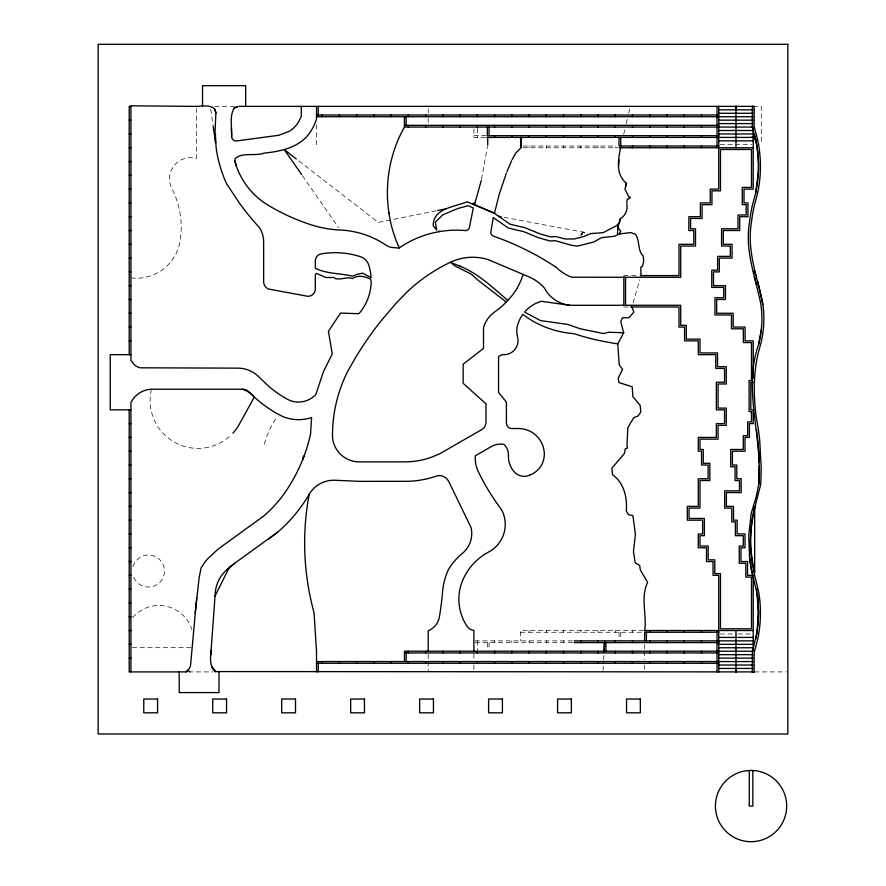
<?xml version="1.0" encoding="UTF-8"?>
<svg xmlns="http://www.w3.org/2000/svg" width="886" height="886" viewBox="0 0 886 886"><rect width="100%" height="100%" fill="white"/><g stroke="black" fill="none" stroke-linecap="round" stroke-linejoin="round"><path stroke-width="0.66" stroke-dasharray="4.43 3.32" d="M603.001 670.58L603.565 661.299M603.643 659.97L603.953 654.665M481.486 179.293L487.499 146.445M623.7 134.329L624.951 129.002M626.192 123.675L627.443 118.359M628.683 113.031L629.625 109.033M582.279 234.569L582.866 232.11L586.421 233.561M633.091 302.957L639.803 279.633M581.449 235.144L582.866 232.11L586.333 233.594M580.95 235.211L582.866 232.11L584.926 233.638M580.751 235.322L582.866 232.11L583.398 234.303M436.156 210.802L378.244 222.408L297.397 159.779M214.645 106.375L235.178 106.375M753.222 106.375L761.284 106.375L761.284 144.717M473.899 135.68L486.093 135.68M485.306 137.408L473.899 137.408L473.899 127.063M720.108 144.307L733.907 144.307M735.28 144.307L751.837 144.307M523.061 146.024L615.283 146.024L615.283 147.752M523.061 147.752L617.93 147.752M623.822 275.579L638.994 275.579M623.822 307.01L630.721 307.01M643.557 630.522L520.647 630.522L520.647 640.866M520.647 632.25L643.336 632.25M720.108 633.977L736.665 633.977M738.049 633.977L751.837 633.977M475.051 640.866L574.161 640.866M475.051 642.594L574.161 642.594M132.291 647.688L190.955 647.688M188.541 671.909L213.138 671.909M754.695 671.909L786.469 671.909M130.918 277.783L133.686 278.149A44.422 44.422 0 0 0 180.146 240.804A85.477 85.477 0 0 0 171.806 188.353A21.042 21.042 0 0 1 196.371 158.539L196.371 108.535M504.001 217.28L586.776 232.841M302.403 175.672L338.64 227.757M210.702 109.155L213.238 126.687M644.687 644.465L644.687 649.947M644.687 651.321L644.687 659.561M644.687 665.043L644.687 670.536M632.526 630.522L632.526 632.25M620.743 632.25L620.743 640.866M619.026 632.25L619.026 639.637M615.283 630.522L615.283 632.25M598.039 146.024L598.039 147.752M598.039 630.522L598.039 632.25M580.795 146.024L580.795 147.752M580.795 630.522L580.795 632.25M563.551 146.024L563.551 147.752M563.551 630.522L563.551 632.25M563.551 640.866L563.551 642.594M546.319 146.024L546.319 147.752M546.319 630.522L546.319 632.25M546.319 640.866L546.319 642.594M529.075 146.024L529.075 147.752M529.075 630.522L529.075 632.25M529.075 640.866L529.075 642.594M511.831 640.866L511.831 642.594M494.587 640.866L494.587 642.594M489.061 642.594L489.061 649.981M487.344 642.594L487.344 649.981M477.344 128.293L477.344 137.408M477.344 640.866L477.344 649.981M473.899 653.979L473.899 659.494M473.899 665.009L473.899 670.525M428.204 108.956L428.204 112.832M428.204 118.004L428.204 124.472M428.204 654.078L428.204 660.269M428.204 661.565L428.204 670.613M316.512 124.815L316.512 147.752M151.008 389.231L151.008 391.523A47.789 47.789 0 0 0 230.98 435.115M132.634 617.597A34.576 34.576 0 0 1 191.808 629.392M264.36 444.119A86.54 86.54 0 0 1 277.063 416.808M133.011 566.719A16.026 16.026 0 0 1 157.509 557.815A16.026 16.026 0 0 1 158.051 583.874A16.026 16.026 0 0 1 133.21 576.011"/><path stroke-width="1.33" d="M759.247 468.029L758.693 484.564L756.256 496.636L751.206 513.404L748.748 535.399L749.567 557.527L751.206 568.48L756.932 593.077L758.482 612.902L756.932 632.726L752.303 652.018L752.303 672.275L754.163 672.275L754.163 652.561L757.619 639.659A128.758 128.758 0 0 0 758.848 592.767L754.252 573.53A147.231 147.231 0 0 1 751.505 557.305C747.518 532.475 754.617 508.354 760.642 484.664A256.752 256.752 0 0 0 761.196 468.029L759.734 440.309A256.84 256.84 0 0 0 756.411 418.358C753.111 394.093 753.089 368.687 760.443 345.141A103.64 103.64 0 0 0 762.868 304.496C757.596 277.229 746.422 250.461 751.505 222.065A147.231 147.231 0 0 1 754.252 205.84L757.619 193.226A128.736 128.736 0 0 0 757.619 139.722L754.163 126.809L754.163 106.741L752.303 106.741L752.303 127.362L755.714 140.121A126.798 126.798 0 0 1 755.714 192.827L752.347 205.452A148.937 148.937 0 0 0 749.567 221.854C744.462 250.395 755.57 277.318 760.93 304.706A101.779 101.779 0 0 1 758.549 344.676C744.318 385.144 758.914 426.941 759.247 468.029A255.057 255.057 0 0 1 758.693 484.564M617.498 234.015L617.996 224.202M604.119 652.018L604.75 641.409M215.874 113.308L214.999 132.335L216.195 148.117A127.573 127.573 0 0 0 226.473 183.48L238.755 202.185A275.103 275.103 0 0 0 258.623 226.727L259.631 227.824A26.403 26.403 0 0 1 263.64 241.789L263.64 281.759A7.83 7.83 0 0 0 268.558 289.035L307.929 296.334A7.298 7.298 0 0 0 315.327 289.035L315.327 274.704L316.368 273.353L325.738 277.506L333.889 277.462L335.406 278.592C341.143 280.153 346.659 276.421 352.44 278.536C358.21 274.571 364.954 276.521 370.658 279.068L371.201 281.958A50.524 50.524 0 0 1 358.885 313.71L340.523 313.068L328.396 331.32L332.261 353.99L323.49 371.511L315.793 394.558A23.656 23.645 -79.2 0 1 286.953 399.054A112.865 112.81 -79.2 0 1 268.812 386.407L259.676 377.657A30.058 30.035 60.9 0 0 237.714 368.133L140.143 367.812A13.91 13.899 -90 0 1 134.007 364.478L130.918 360.225L130.918 105.822L196.371 106.375C202.185 106.187 215.774 103.596 215.874 113.308L214.722 109.255M618.627 165.516L619.026 159.801M210.835 653.979L215.309 592.136A34.211 34.177 76.1 0 1 227.126 569.543L234.901 563.086L277.639 532.198A148.671 148.671 0 0 0 306.822 498.209L309.148 494.366A28.507 28.496 -69.6 0 1 335.506 480.278L359.771 481.364L408.468 481.297A99.442 99.298 62.3 0 0 438.049 475.594A10.61 10.588 62.3 0 1 448.737 481.508L471.053 527.502A25.772 25.772 0 0 1 462.304 553.451A61.012 61.012 0 0 0 448.416 569.609A64.767 64.767 0 0 0 442.579 591.626A289.722 289.722 0 0 1 439.356 616.999A18.141 18.141 0 0 1 429.743 630.068L428.204 630.766L428.204 651.332M195.197 613.101L199.173 577.45L201.044 568.103A55.574 55.53 76.1 0 1 207.767 558.712L218.089 549.087L263.729 516.017A127.329 127.329 0 0 0 288.725 486.912L290.885 483.335A163.345 163.345 0 0 0 307.154 447.009A163.146 162.935 -79.2 0 0 310.543 434.162L311.617 417.472L309.336 418.236A41.288 41.265 -79.2 0 1 282.457 416.431L275.192 412.566A130.452 130.397 -79.2 0 1 251.967 394.868L248.002 391.036A9.713 9.713 0 0 0 242.365 389.231L150.897 389.231A23.745 23.734 90 0 0 139.069 393.251L135.802 395.898A23.734 23.723 -90 0 0 130.918 402.709L130.918 671.909M754.351 671.909L215.353 671.555A12.083 12.083 -90 0 1 212.009 667.202L211.167 664.566A32.328 32.295 76.1 0 1 210.702 655.108L211.101 650.357M196.692 597.795L190.545 665.375A12.083 12.072 -90 0 1 187.954 670.215L186.115 671.909L129.201 671.909L129.201 409.83M757.984 623.755L758.338 618.971A124.915 124.915 0 0 0 757.951 600.597L757.907 599.18A87.78 87.78 0 0 0 757.608 594.96M626.801 202.938L627.177 199.527L630.101 197.356L628.395 196.116L624.896 188.951L626.513 183.402C615.349 174.409 618.262 159.779 620.577 147.641M761.284 329.858L758.549 344.676M210.702 655.108L210.824 654.056M758.737 483.8L759.136 480.101A94.237 94.237 0 0 0 759.302 466.49L759.224 465.515M303.023 457.087L302.724 459.546L304.363 455.26M736.144 106.375L735.889 108.535L736.122 106.309M736.067 671.754L735.856 669.75L736.144 671.887M626.834 204.068C627.997 209.827 625.339 215.796 620.255 218.742L617.852 227.126L620.721 231.434L619.214 234.015L614.596 236.208L601.505 237.703L593.542 242.066L577.384 246.12L571.448 245.278L555.312 240.693L549.885 241.003L538.134 237.592L523.77 231.656L508.331 228.023L493.247 217.568L490.811 232.32A4.098 4.087 77.8 0 0 493.568 236.197A282.213 281.371 77.8 0 1 556.353 267.395M309.148 494.366L308.317 499.283A262.544 262.544 0 0 0 312.836 608.073L314.065 612.902L316.512 651.21L316.512 671.909M481.264 180.511L474.508 204.677L494.499 213.172L499.239 194.222L506.294 173.379M755.714 192.827L758.405 171.474A123.951 123.951 0 0 0 758.051 155.371M619.491 222.696L620.255 218.742M619.347 223.217L616.025 226.008L603.122 232.664L590.685 233.583L583.929 236.507L574.139 238.987L565.113 238.976L555.832 236.562L550.35 236.861L539.496 233.705L525.021 227.735L510.026 224.202L494.122 213.172L474.121 204.677L474.508 203.115L471.662 203.691M625.594 186.547L626.424 183.28M506.847 171.95L511.565 160.72M215.021 596.068L228.987 568.059L231.822 565.434M404.448 116.719L404.448 127.063C383.727 163.567 381.755 209.794 399.287 247.925M512.152 159.591L515.741 153.09L521.034 147.752L521.034 137.408M644.687 630.743C647.013 614.806 640.29 597.341 647.622 582.357L640.301 569.864L639.692 565.49L635.251 562.82L633.446 551.889L635.395 534.291L632.925 515.652L628.517 514.633L626.258 510.823C627.498 497.699 623.932 482.671 612.525 474.752L611.872 468.162L624.331 453.632L625.361 448.659L627.554 448.072L626.978 445.88L627.82 427.672L633.734 417.649L638.119 415.922L640.822 412.023L640.179 405.411L632.892 396.695L632.194 386.772L618.893 382.564L618.273 378.156L622.559 369.252L619.192 364.877L617.775 343.89L623.689 332.726L620.765 321.696L622.371 317.797L629.005 317.686L633.889 312.071L631.928 307.01M623.822 305.282L569.753 305.282A33.103 33.026 68 0 1 546.884 292.114L544.004 287.474A45.197 45.053 77.8 0 0 528.887 276.842L487.976 259.532A52.429 52.374 84.5 0 0 450.276 262.322A167.388 167.199 84.5 0 0 407.051 291.959L395.688 303.699L380.98 320.998A344.145 343.735 -57.5 0 0 355.12 358.309L347.622 371.455A143.776 143.776 0 0 0 332.804 425.59L332.438 434.993A26.757 26.746 -69.6 0 0 359.771 461.872L404.692 461.872A79.895 79.784 62.3 0 0 431.493 457.231L439.877 453.687L481.652 429.655A8.627 8.616 -69.8 0 0 485.982 421.913L485.982 403.839L463.156 383.35L463.156 364.179L483.501 348.408L483.501 327.599A28.74 28.706 -59.5 0 1 487.699 318.871L489.725 316.335A28.806 28.773 84.5 0 1 494.565 312.027A85.643 85.543 84.5 0 0 506.294 302.048L507.811 300.454A85.776 85.51 77.8 0 0 512.13 295.448A61.333 61.145 77.8 0 0 523.05 274.328M234.181 108.125L237.492 106.896L236.075 107.095A5.083 5.061 -22.5 0 0 234.181 108.125C229.12 116.431 232.232 127.839 231.623 137.23A4.663 4.651 -4.9 0 0 237.382 140.83L278.88 135.259L289.146 131.349A29.249 29.238 -56.5 0 0 298.604 121.98L301.295 116.398L301.295 106.375M628.584 198.796L629.935 197.534M186.115 671.909L187.954 670.215L189.826 671.909M234.901 563.086L227.126 569.532M268.569 539.087L277.639 532.198M474.121 204.677L466.933 201.775C454.717 207.18 432.866 207.955 433.21 225.841L436.743 230.083L435.281 222.187L442.889 214.777L457.818 208.509L468.196 205.718L473.312 207.955L469.403 227.403A3.932 3.932 0 0 1 465.205 230.559C441.981 228.455 418.148 234.757 399.021 248.091L390.837 247.349A20.234 20.201 23.8 0 1 385.51 244.824A88.722 88.545 23.8 0 0 340.213 230.028A110.894 110.894 0 0 1 311.108 224.789A204.854 204.854 0 0 1 267.771 204.987A73.56 73.56 0 0 1 236.407 166.18L234.901 161.097A4.629 4.629 -4.9 0 1 235.344 158.472C242.576 151.905 255.279 156.49 264.194 153.101C281.981 151.329 301.882 146.877 311.507 130.076A44.477 44.455 -69.8 0 0 316.512 118.945L316.512 106.375M437.507 210.536L445.592 208.908M619.214 234.015L630.61 232.564L635.295 234.181C640.268 240.737 637.123 250.162 643.214 256.065L643.712 261.115L642.516 266.232L640.833 267.107L640.966 275.579M751.882 106.42L753.355 106.386M623.689 332.726L608.339 332.272L603.654 333.568L580.374 328.817L567.782 324.42L540.648 320.632L524.601 312.105A35.263 35.163 77.8 0 1 535.853 303.377L541.191 301.284L569.753 305.282M130.918 106.375L129.201 106.375L129.201 354.655M238.777 106.375L754.351 106.375M718.734 109.82L753.222 109.82M718.734 113.264L753.222 113.264M316.512 114.992L718.734 114.992M316.512 116.719L753.222 116.719M129.201 120.164L130.918 120.164M718.734 120.164L753.222 120.164M718.734 123.608L753.222 123.608M404.448 125.336L718.734 125.336M404.448 127.063L753.222 127.063M718.734 130.508L753.222 130.508M129.201 133.963L130.918 133.963M718.734 133.963L753.222 133.963M718.734 135.68L487.344 135.68L487.344 127.063M486.635 137.408L753.222 137.408M718.734 140.852L753.222 140.852M718.734 146.024L619.026 146.024L619.026 137.408M129.201 147.752L130.918 147.752M619.259 147.752L753.222 147.752M129.201 161.54L130.918 161.54M129.201 175.339L130.918 175.339M129.201 189.128L130.918 189.128M129.201 202.927L130.918 202.927M129.201 216.716L130.918 216.716M129.201 230.515L130.918 230.515M129.201 244.303L130.918 244.303M129.201 258.103L130.918 258.103M129.201 271.891L130.918 271.891M640.379 275.579L678.997 275.579L678.997 244.303L693.782 244.303L693.782 230.515L688.854 230.515L688.854 216.716L700.361 216.716L700.361 202.927L710.218 202.927L710.218 189.128L718.734 189.128L718.734 106.375M129.201 285.691L130.918 285.691M129.201 299.479L130.918 299.479M630.721 307.01L678.997 307.01L678.997 327.067L684.568 327.067L684.568 340.855L698.268 340.855L698.268 354.655L715.788 354.655L715.788 368.443L724.549 368.443L724.549 382.243L716.342 382.243L716.342 409.83L724.549 409.83L724.549 423.619L716.342 423.619L716.342 437.418L698.268 437.418L698.268 451.207L701.546 451.207L701.546 465.006L708.124 465.006L708.124 478.794L698.268 478.794L698.268 506.382L687.314 506.382L687.314 520.182L702.642 520.182L702.642 533.97L698.268 533.97L698.268 547.758L706.485 547.758L706.485 561.558L713.053 561.558L713.053 575.346L718.734 575.346L718.734 671.909M129.201 313.279L130.918 313.279M129.201 327.067L130.918 327.067M129.201 340.855L130.918 340.855M130.918 354.655L110.229 354.655L110.229 409.83L130.918 409.83M753.222 382.243L750.819 382.243L750.819 409.83L753.222 409.83L753.222 423.619L749.401 423.619L749.401 437.418L745.015 437.418L745.015 451.207L732.423 451.207L732.423 465.006L736.809 465.006L736.809 478.794L741.183 478.794L741.183 492.594L726.398 492.594L726.398 506.382L733.519 506.382L733.519 520.182L737.13 520.182L737.13 533.97L745.015 533.97L745.015 547.758L740.962 547.758L740.962 561.558L747.54 561.558L747.54 575.346L753.222 575.346L753.222 651.21L404.448 651.21L404.448 661.565M129.201 423.619L130.918 423.619M517.933 428.525L511.61 428.525A5.338 5.327 -82.5 0 1 506.404 423.187L506.404 402.078L498.541 392.454L498.541 356.825A5.781 5.781 0 0 1 503.292 354.688A14.143 14.143 0 0 0 517.734 337.533A21.995 21.995 0 0 1 517.734 324.575A35.141 35.03 77.8 0 1 522.829 314.353C537.669 325.86 555.655 332.261 574.35 333.712C588.725 338.707 603.001 341.498 617.775 343.89M129.201 437.418L130.918 437.418M129.201 451.207L130.918 451.207M129.201 465.006L130.918 465.006M129.201 478.794L130.918 478.794M129.201 492.594L130.918 492.594M129.201 506.382L130.918 506.382M129.201 520.182L130.918 520.182M129.201 533.97L130.918 533.97M129.201 547.758L130.918 547.758M129.201 561.558L130.918 561.558M129.201 575.346L130.918 575.346M129.201 589.146L130.918 589.146M129.201 602.934L130.918 602.934M129.201 616.734L130.918 616.734M129.201 630.522L130.918 630.522M644.465 630.522L753.222 630.522M718.734 632.25L644.687 632.25L644.687 640.866M718.734 637.422L753.222 637.422M574.161 640.866L753.222 640.866M574.161 642.594L718.734 642.594M129.201 644.321L130.918 644.321M718.734 644.321L753.222 644.321M718.734 647.766L753.222 647.766M404.448 652.938L718.734 652.938M718.734 654.665L753.222 654.665M129.201 658.11L130.918 658.11M718.734 658.11L753.222 658.11M316.512 661.565L753.222 661.565M316.512 663.282L718.734 663.282M718.734 665.009L753.222 665.009M718.734 668.454L753.222 668.454M498.563 216.25L501.277 216.771M459.502 265.977C478.13 273.409 492.837 287.551 507.811 300.454M461.063 266.531L450.276 262.322L455.083 265.977L471.43 274.25L478.063 280.253L506.294 302.048M296.312 158.937L284.295 149.623L301.617 174.542M752.978 137.629L756.101 140.287M752.17 136.499L756.223 140.143M211.621 666.194L215.83 671.909M754.163 270.662L756.002 275.712M439.124 230.98L439.345 231.634M754.351 276.797L756.888 285.237M234.901 161.097L236.407 166.18M757.674 280.884L762.868 304.441M754.351 134.229L754.351 134.251A123.951 123.951 0 0 1 757.929 154.031M752.214 562.732L752.635 565.168M213.238 126.687L215.575 142.879L215.453 133.653M751.505 557.305L751.727 559.022M388.899 212.585L388.998 213.725M231.623 137.23L231.401 128.392M753.222 128.215L753.222 189.128L744.007 189.128L744.007 202.927L747.939 202.927L747.939 216.716L739.721 216.716L739.721 230.515L723.286 230.515L723.286 244.303L732.058 244.303L732.058 258.103L719.343 258.103L719.343 271.891L713.485 271.891L713.485 285.691L725.457 285.691L725.457 299.479L716.674 299.479L716.674 313.279L733.198 313.279L733.198 327.067L745.082 327.067L745.082 340.855L753.222 340.855L753.222 378.1M752.834 770.543L752.834 806.061L749.268 806.061L749.268 770.543M735.978 106.287L735.978 147.74M735.978 630.533L735.978 671.987M717.007 106.375L717.007 147.752M717.007 630.522L717.007 671.909M701.49 114.992L701.49 116.719M701.49 125.336L701.49 127.063M701.49 135.68L701.49 137.408M701.49 146.024L701.49 147.752M701.49 630.522L701.49 632.25M701.49 640.866L701.49 642.594M701.49 651.21L701.49 652.938M701.49 661.565L701.49 663.282M684.247 114.992L684.247 116.719M684.247 125.336L684.247 127.063M684.247 135.68L684.247 137.408M684.247 146.024L684.247 147.752M684.247 630.522L684.247 632.25M684.247 640.866L684.247 642.594M684.247 651.21L684.247 652.938M684.247 661.565L684.247 663.282M667.003 114.992L667.003 116.719M667.003 125.336L667.003 127.063M667.003 135.68L667.003 137.408M667.003 146.024L667.003 147.752M667.003 630.522L667.003 632.25M667.003 640.866L667.003 642.594M667.003 651.21L667.003 652.938M667.003 661.565L667.003 663.282M649.77 114.992L649.77 116.719M649.77 125.336L649.77 127.063M649.77 135.68L649.77 137.408M649.77 146.024L649.77 147.752M649.77 630.522L649.77 632.25M649.77 640.866L649.77 642.594M649.77 651.21L649.77 652.938M649.77 661.565L649.77 663.282M646.415 632.25L646.415 640.866M632.526 114.992L632.526 116.719M632.526 125.336L632.526 127.063M632.526 135.68L632.526 137.408M632.526 146.024L632.526 147.752M632.526 640.866L632.526 642.594M632.526 651.21L632.526 652.938M632.526 661.565L632.526 663.282M625.549 277.307L625.549 305.282L680.725 305.282L680.725 325.339L686.296 325.339L686.296 339.139L699.984 339.139L699.984 352.927L717.516 352.927L717.516 366.726L726.276 366.726L726.276 383.97L718.059 383.97L718.059 408.103L726.276 408.103L726.276 425.346L718.059 425.346L718.059 439.135L699.984 439.135L699.984 449.49L703.274 449.49L703.274 463.278L709.852 463.278L709.852 480.522L699.984 480.522L699.984 508.11L689.031 508.11L689.031 518.454L704.37 518.454L704.37 535.698L699.984 535.698L699.984 546.042L708.202 546.042L708.202 559.83L714.78 559.83L714.78 573.63L720.462 573.63L720.462 628.805L751.494 628.805L751.494 577.074L745.813 577.074L745.813 563.286L739.234 563.286L739.234 546.042L743.299 546.042L743.299 535.698L735.402 535.698L735.402 521.898L731.792 521.898L731.792 508.11L724.67 508.11L724.67 490.866L739.467 490.866L739.467 480.522L735.081 480.522L735.081 466.723L730.695 466.723L730.695 449.49L743.299 449.49L743.299 435.69L747.673 435.69L747.673 421.902L751.494 421.902L751.494 411.558L749.102 411.558L749.102 380.515L751.494 380.515L751.494 342.583L743.354 342.583L743.354 328.795L731.471 328.795L731.471 314.995L714.947 314.995L714.947 297.751L723.729 297.751L723.729 287.407L711.757 287.407L711.757 270.164L717.616 270.164L717.616 256.375L730.33 256.375L730.33 246.031L721.569 246.031L721.569 228.787L737.994 228.787L737.994 214.999L746.211 214.999L746.211 204.655L742.291 204.655L742.291 187.411L751.494 187.411L751.494 149.479L720.462 149.479L720.462 190.855L711.945 190.855L711.945 204.655L702.089 204.655L702.089 218.443L690.582 218.443L690.582 228.787L695.51 228.787L695.51 246.031L680.725 246.031L680.725 277.307L571.669 277.24A45.02 44.909 68 0 1 564.216 273.553L561.436 271.692A44.998 44.865 77.8 0 1 556.353 267.395M623.822 276.941L623.822 305.648M620.743 137.408L620.743 146.024M615.283 114.992L615.283 116.719M615.283 125.336L615.283 127.063M615.283 135.68L615.283 137.408M615.283 640.866L615.283 642.594M615.283 651.21L615.283 652.938M615.283 661.565L615.283 663.282M605.891 642.594L605.891 651.21M604.163 642.594L604.163 651.21M598.039 114.992L598.039 116.719M598.039 125.336L598.039 127.063M598.039 135.68L598.039 137.408M598.039 640.866L598.039 642.594M598.039 651.21L598.039 652.938M598.039 661.565L598.039 663.282M580.795 114.992L580.795 116.719M580.795 125.336L580.795 127.063M580.795 135.68L580.795 137.408M580.795 640.866L580.795 642.594M580.795 651.21L580.795 652.938M580.795 661.565L580.795 663.282M563.551 114.992L563.551 116.719M563.551 125.336L563.551 127.063M563.551 135.68L563.551 137.408M563.551 651.21L563.551 652.938M563.551 661.565L563.551 663.282M546.319 114.992L546.319 116.719M546.319 125.336L546.319 127.063M546.319 135.68L546.319 137.408M546.319 651.21L546.319 652.938M546.319 661.565L546.319 663.282M529.075 114.992L529.075 116.719M529.075 125.336L529.075 127.063M529.075 135.68L529.075 137.408M529.075 651.21L529.075 652.938M529.075 661.565L529.075 663.282M520.647 137.408L520.647 147.752M511.831 114.992L511.831 116.719M511.831 125.336L511.831 127.063M511.831 135.68L511.831 137.408M511.831 651.21L511.831 652.938M511.831 661.565L511.831 663.282M494.587 114.992L494.587 116.719M494.587 125.336L494.587 127.063M494.587 135.68L494.587 137.408M494.587 651.21L494.587 652.938M494.587 661.565L494.587 663.282M489.061 127.063L489.061 135.68M487.721 137.408L487.721 145.226M477.344 114.992L477.344 116.719M477.344 125.336L477.344 127.063M477.344 651.21L477.344 652.938M477.344 661.565L477.344 663.282M473.899 651.21L473.899 630.433A9.956 9.956 0 0 1 467.022 626.18A48.675 48.675 0 0 1 464.463 576.564A57.346 57.346 0 0 1 488.651 552.011A31.231 31.231 0 0 0 501.454 509.539A225.133 225.133 0 0 1 478.34 471.673A31.564 31.564 0 0 1 475.284 455.803L491.376 446.544A18.695 18.661 -82.5 0 1 503.901 444.351A13.999 13.977 -82.5 0 1 507.324 449.224L507.678 450.154A13.966 13.943 82.5 0 1 508.409 455.083A27.377 27.333 82.5 0 0 508.885 461.108A22.161 22.117 82.5 0 0 514.722 472.349A13.135 13.113 82.5 0 0 523.205 476.314L524.567 476.347A13.135 13.113 82.5 0 0 529.828 475.051M460.1 114.992L460.1 116.719M460.1 125.336L460.1 127.063M460.1 651.21L460.1 652.938M460.1 661.565L460.1 663.282M442.867 114.992L442.867 116.719M442.867 125.336L442.867 127.063M442.867 651.21L442.867 652.938M442.867 661.565L442.867 663.282M425.623 114.992L425.623 116.719M425.623 125.336L425.623 127.063M425.623 651.21L425.623 652.938M425.623 661.565L425.623 663.282M408.38 114.992L408.38 116.719M408.38 125.336L408.38 127.063M408.38 651.21L408.38 652.938M408.38 661.565L408.38 663.282M406.176 116.719L406.176 125.336M406.176 652.938L406.176 661.565M391.136 114.992L391.136 116.719M391.136 661.565L391.136 663.282M373.892 114.992L373.892 116.719M373.892 661.565L373.892 663.282M356.648 114.992L356.648 116.719M356.648 661.565L356.648 663.282M339.416 114.992L339.416 116.719M339.416 661.565L339.416 663.282M322.172 114.992L322.172 116.719M322.172 661.565L322.172 663.282M318.24 106.375L318.24 114.992M318.24 663.282L318.24 671.909M245.666 106.375L245.666 85.676L202.529 85.676L202.529 106.375M219.008 671.909L219.008 692.597L179.216 692.597L179.216 671.909M756.932 593.077A126.809 126.809 0 0 1 755.714 639.249M752.347 573.929A148.937 148.937 0 0 1 749.567 557.527M756.389 429.577A255.057 255.057 0 0 1 759.202 462.514M517.933 428.536A25.893 25.849 -82.5 0 1 544.336 453.975L544.115 457.375A22.106 22.061 82.5 0 1 529.839 475.04M756.766 588.658A87.78 87.78 0 0 1 757.098 590.752M242.365 389.231A25.218 25.218 0 0 1 254.326 397.061L237.957 426.687A47.789 47.789 0 0 1 232.896 433.165M357.169 274.35L352.539 276.199C340.191 273.165 326.89 274.04 315.327 268.259L315.327 260.373A7.11 7.11 0 0 1 321.219 253.872A81.944 81.944 0 0 1 360.547 256.73A12.725 12.725 0 0 1 368.687 264.848A50.524 50.524 0 0 1 371.134 277.617L362.629 273.154L357.169 274.35M751.051 770.421L746.4 770.731A35.639 35.639 0 0 0 720.994 825.209A35.639 35.639 0 0 0 781.109 825.209A35.639 35.639 0 0 0 755.703 770.731L751.051 770.421M787.842 44.3L98.158 44.3L98.158 733.973L787.842 733.973L787.842 44.3M157.564 699.021L143.776 699.021L143.776 712.82L157.564 712.82L157.564 699.021M226.539 699.021L212.74 699.021L212.74 712.82L226.539 712.82L226.539 699.021M295.503 699.021L281.704 699.021L281.704 712.82L295.503 712.82L295.503 699.021M364.467 699.021L350.679 699.021L350.679 712.82L364.467 712.82L364.467 699.021M433.442 699.021L419.643 699.021L419.643 712.82L433.442 712.82L433.442 699.021M502.406 699.021L488.607 699.021L488.607 712.82L502.406 712.82L502.406 699.021M571.37 699.021L557.582 699.021L557.582 712.82L571.37 712.82L571.37 699.021M640.334 699.021L626.546 699.021L626.546 712.82L640.334 712.82L640.334 699.021M754.673 572.589L754.673 506.493A139.811 139.811 0 0 0 754.673 572.589"/></g></svg>
